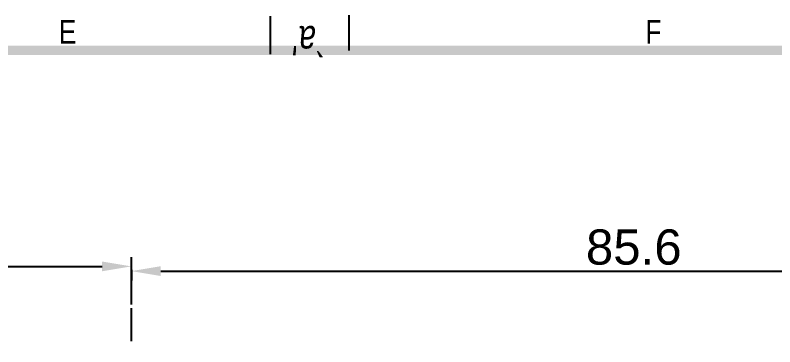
# Model space of a CAD drawing. Extents: x -1638 to -494, y -74 to 314.
# Drawn here: x -1412.4 to -1347.7, y 284.8 to 313.1 of the extents above; entities that cross this region are included whole.
import ezdxf

# ---------------------------------------------------------------- set-up
doc = ezdxf.new("R2010")
doc.units = 0
doc.header["$PDMODE"] = 3
doc.header["$PDSIZE"] = 0.7
doc.linetypes.add('CENTER', pattern=[17.8, 10.75, -2.35, 2.35, -2.35])
doc.linetypes.add('CENTER2', pattern=[28.575, 19.05, -3.175, 3.175, -3.175])
doc.layers.get('0').update_dxf_attribs({"linetype": 'CONTINUOUS'})
doc.layers.get('DEFPOINTS').update_dxf_attribs({"linetype": 'CONTINUOUS'})
doc.layers.add('3', color=112, linetype='CENTER')
doc.layers.add('DIM', color=1, linetype='CONTINUOUS')
doc.styles.add('OMI-1', font='arial.ttf', dxfattribs={"oblique": 1, "height": 3})
doc.styles.get("Standard").update_dxf_attribs({"font": 'gulim.ttc', "width": 0.8, "height": 2})
doc.dimstyles.new('1', dxfattribs={"dimtxt": 5, "dimasz": 2.5, "dimexe": 0.8, "dimexo": 0.3, "dimgap": 0.5, "dimtad": 1, "dimtoh": 1, "dimdec": 1, "dimzin": 0, "dimtxsty": 'OMI-1', "dimcen": 0, "dimclrd": 256, "dimclre": 256, "dimclrt": 256, "dimazin": 3, "dimtfac": 0.8, "dimtdec": 1, "dimtix": 1, "dimtmove": 0, "dimatfit": 3, "dimtolj": 1, "dimtzin": 0})

# ---------------------------------------------------------------- blocks, each defined once
blk = doc.blocks.new('*D2247')
at = {"layer": 'DEFPOINTS', "color": 0}
for p in [(-1488.108, 293.028), (-1402.508, 291.674), (-1402.508, 288.122)]:
    blk.add_point(p, dxfattribs=at)
at = {"layer": 'DIM'}
for p, q in [((-1488.108, 292.728), (-1488.108, 290.874)), ((-1402.508, 288.422), (-1402.508, 292.474)), ((-1485.608, 291.674), (-1405.008, 291.674))]:
    blk.add_line(p, q, dxfattribs=at)
for points in [[(-1485.608, 292.09), (-1485.608, 291.257), (-1488.108, 291.674)], [(-1405.008, 291.257), (-1405.008, 292.09), (-1402.508, 291.674)]]:
    blk.add_solid(points, dxfattribs=at)
at = {"layer": 'DIM', "insert": (-1445.308, 293.705), "char_height": 3, "attachment_point": 5, "style": 'OMI-1'}
blk.add_mtext('\\A1;85.6', dxfattribs=at)
blk = doc.blocks.new('*D2248')
at = {"layer": 'DEFPOINTS', "color": 0}
for p in [(-1402.508, 291.674), (-1316.908, 291.272), (-1316.908, 286.532)]:
    blk.add_point(p, dxfattribs=at)
at = {"layer": 'DIM'}
for p, q in [((-1316.908, 286.832), (-1316.908, 292.072)), ((-1402.508, 291.374), (-1402.508, 290.472)), ((-1400.008, 291.272), (-1319.408, 291.272))]:
    blk.add_line(p, q, dxfattribs=at)
for points in [[(-1400.008, 291.689), (-1400.008, 290.856), (-1402.508, 291.272)], [(-1319.408, 290.856), (-1319.408, 291.689), (-1316.908, 291.272)]]:
    blk.add_solid(points, dxfattribs=at)
at = {"layer": 'DIM', "insert": (-1359.708, 293.304), "char_height": 3, "attachment_point": 5, "style": 'OMI-1'}
blk.add_mtext('\\A1;85.6', dxfattribs=at)

msp = doc.modelspace()

# ---------------------------------------------------------------- linework, layer by layer
for p, q in [((-1390.668, 313.003), (-1390.668, 311.253)), ((-1383.936, 310.079), (-1383.936, 313.079)), ((-1390.668, 311.253), (-1390.668, 309.753))]:
    msp.add_line(p, q)
at = {"const_width": 0.8}
msp.add_lwpolyline([(-1083.936, 310.079), (-1633.936, 310.079), (-1633.936, -69.921), (-1083.936, -69.921)], close=True, dxfattribs=at)
at = {"layer": '3', "linetype": 'CENTER2', "ltscale": 0.5}
msp.add_line((-1402.508, 28.125), (-1402.508, 288.122), dxfattribs=at)

# ---------------------------------------------------------------- texts
at = {"width": 0.85}
for s, p in [('E', (-1408.687, 310.656)), ('F', (-1358.687, 310.656))]:
    msp.add_text(s, height=2, dxfattribs=at).set_placement(p)
at = {"oblique": 5, "width": 0.8}
msp.add_text("`a'", height=2.5, rotation=180, dxfattribs=at).set_placement((-1385.829, 312.16))

# ---------------------------------------------------------------- dimensions: what is measured, and where the dimension line sits
at = {"layer": 'DIM'}
for base, p1, p2, picture, middle in [((-1402.508, 291.674), (-1488.108, 293.028), (-1402.508, 288.122), '*D2247', (-1445.308, 293.705)), ((-1316.908, 291.272), (-1402.508, 291.674), (-1316.908, 286.532), '*D2248', (-1359.708, 293.304))]:
    dim = msp.add_linear_dim(base=base, p1=p1, p2=p2, dimstyle='1', dxfattribs=at)
    dim.commit()
    dim.dimension.update_dxf_attribs({"geometry": picture, "text_midpoint": middle})

doc.saveas('drawing.dxf')
